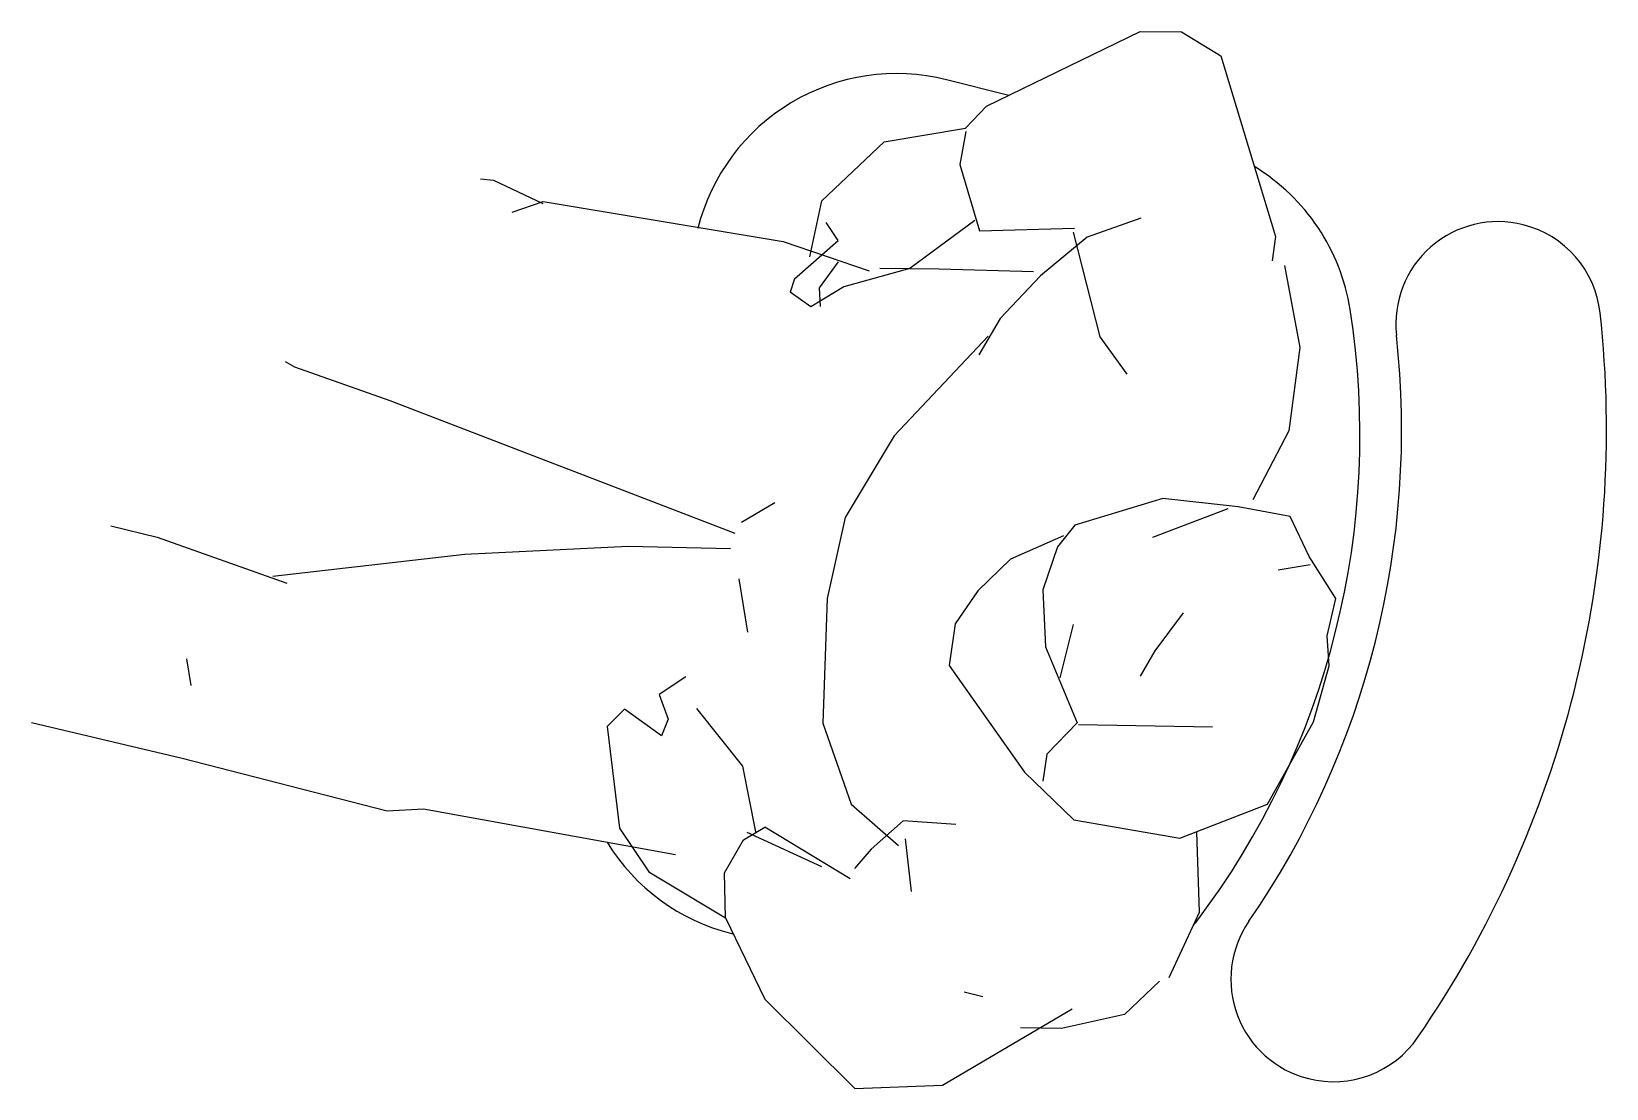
# Model space of a CAD drawing. Extents: x 9.772 to 10.541, y 14.364 to 14.88.
import ezdxf

# ---------------------------------------------------------------- set-up
doc = ezdxf.new("R2010")
doc.units = 0
doc.header["$MEASUREMENT"] = 0
doc.layers.get('0').update_dxf_attribs({"linetype": 'CONTINUOUS'})

msp = doc.modelspace()

# ---------------------------------------------------------------- linework, layer by layer
for p, q in [((10.23786, 14.84355), (10.31281, 14.88006)), ((10.31281, 14.88006), (10.33304, 14.87992)), ((10.33304, 14.87992), (10.35235, 14.86816)), ((10.35235, 14.86816), (10.379, 14.77986)), ((10.24874, 14.84884), (10.21833, 14.85649)), ((10.22757, 14.83277), (10.23786, 14.84355)), ((10.18789, 14.8262), (10.22757, 14.83277)), ((10.15752, 14.7973), (10.18789, 14.8262)), ((10.2278, 14.83127), (10.22485, 14.8151)), ((10.22485, 14.8151), (10.23442, 14.78275)), ((9.99081, 14.80805), (9.99721, 14.80741)), ((9.99721, 14.80741), (10.02119, 14.79599)), ((10.00628, 14.79177), (10.02142, 14.79701)), ((10.02142, 14.79701), (10.13858, 14.77744)), ((10.15159, 14.76993), (10.15752, 14.7973)), ((10.16549, 14.77791), (10.15956, 14.7867)), ((10.23211, 14.78768), (10.20042, 14.76425)), ((10.31315, 14.78885), (10.28708, 14.77959)), ((10.23442, 14.78275), (10.28078, 14.78407)), ((10.28708, 14.77959), (10.26423, 14.76065)), ((10.28022, 14.78211), (10.29327, 14.73089)), ((10.379, 14.77986), (10.37732, 14.7681)), ((10.49987, 14.78569), (10.49995, 14.78567)), ((10.13858, 14.77744), (10.18055, 14.76311)), ((10.14421, 14.75932), (10.16549, 14.77791)), ((10.16541, 14.76754), (10.15625, 14.75492)), ((10.20042, 14.76425), (10.16821, 14.75532)), ((10.18586, 14.76443), (10.21482, 14.7641)), ((10.21482, 14.7641), (10.26078, 14.76285)), ((10.38328, 14.76575), (10.3908, 14.72566)), ((10.14421, 14.75932), (10.14195, 14.75275)), ((10.26423, 14.76065), (10.24458, 14.73993)), ((10.15212, 14.74559), (10.14195, 14.75275)), ((10.16821, 14.75532), (10.15212, 14.74559)), ((10.15625, 14.75492), (10.15665, 14.74583)), ((10.24458, 14.73993), (10.23418, 14.72216)), ((10.2387, 14.7312), (10.19278, 14.68261)), ((10.29327, 14.73089), (10.30639, 14.71273)), ((10.3908, 14.72566), (10.38542, 14.68499)), ((9.90022, 14.71605), (9.89567, 14.71871)), ((9.94675, 14.69962), (9.90022, 14.71605)), ((10.11517, 14.63487), (9.94675, 14.69962)), ((10.19278, 14.68261), (10.16888, 14.64276)), ((10.38542, 14.68499), (10.36789, 14.65125)), ((10.11819, 14.64041), (10.13458, 14.6501)), ((10.32398, 14.65204), (10.28095, 14.63902)), ((10.36068, 14.64784), (10.32398, 14.65204)), ((10.16888, 14.64276), (10.16008, 14.60314)), ((10.31903, 14.63311), (10.35591, 14.64711)), ((10.38618, 14.64325), (10.36068, 14.64784)), ((10.39545, 14.62363), (10.38618, 14.64325)), ((9.81039, 14.63863), (9.83306, 14.63311)), ((9.83306, 14.63311), (9.89625, 14.61063)), ((10.27542, 14.63383), (10.24964, 14.62232)), ((10.28095, 14.63902), (10.27249, 14.62836)), ((9.98319, 14.62486), (10.06289, 14.62867)), ((10.06289, 14.62867), (10.11283, 14.62761)), ((10.27249, 14.62836), (10.26532, 14.60737)), ((9.88939, 14.61402), (9.98319, 14.62486)), ((10.24964, 14.62232), (10.23367, 14.60687)), ((10.39594, 14.61959), (10.38034, 14.61695)), ((10.40847, 14.60318), (10.39545, 14.62363)), ((10.1213, 14.58667), (10.11704, 14.6127)), ((10.16008, 14.60314), (10.15804, 14.54231)), ((10.23367, 14.60687), (10.22255, 14.5907)), ((10.26532, 14.60737), (10.26665, 14.57948)), ((10.40426, 14.58487), (10.40847, 14.60318)), ((10.3339, 14.59607), (10.32001, 14.57766)), ((10.22255, 14.5907), (10.21968, 14.57042)), ((10.2802, 14.59045), (10.27361, 14.56444)), ((10.26665, 14.57948), (10.28206, 14.54236)), ((10.40509, 14.57024), (10.40426, 14.58487)), ((9.84958, 14.56063), (9.84745, 14.57365)), ((10.32001, 14.57766), (10.31285, 14.56522)), ((10.09116, 14.56494), (10.07801, 14.55621)), ((10.21968, 14.57042), (10.2564, 14.51827)), ((10.39758, 14.54287), (10.40509, 14.57024)), ((10.07801, 14.55621), (10.08253, 14.54422)), ((10.06114, 14.54904), (10.05275, 14.54061)), ((10.07918, 14.53607), (10.06114, 14.54904)), ((10.1189, 14.52123), (10.09649, 14.54944)), ((9.84526, 14.52503), (9.77163, 14.54242)), ((10.05275, 14.54061), (10.05874, 14.49099)), ((10.08253, 14.54422), (10.07918, 14.53607)), ((10.15804, 14.54231), (10.17182, 14.50269)), ((10.28206, 14.54236), (10.26727, 14.52714)), ((10.28275, 14.54168), (10.34821, 14.54048)), ((10.37505, 14.50272), (10.39758, 14.54287)), ((9.94526, 14.49924), (9.84526, 14.52503)), ((10.26727, 14.52714), (10.26537, 14.51396)), ((10.12528, 14.4892), (10.1189, 14.52123)), ((10.2564, 14.51827), (10.28051, 14.49504)), ((10.17182, 14.50269), (10.19494, 14.4825)), ((10.33228, 14.48605), (10.37505, 14.50272)), ((9.96306, 14.50031), (9.94526, 14.49924)), ((10.08606, 14.47801), (9.96306, 14.50031)), ((10.1972, 14.4945), (10.1815, 14.48066)), ((10.22297, 14.4927), (10.1972, 14.4945)), ((10.28051, 14.49504), (10.33228, 14.48605)), ((10.05874, 14.49099), (10.07299, 14.4697)), ((10.1193, 14.48535), (10.12972, 14.49146)), ((10.15752, 14.47217), (10.12108, 14.48887)), ((10.17125, 14.46628), (10.12972, 14.49146)), ((10.34181, 14.44989), (10.34051, 14.48924)), ((10.10989, 14.46914), (10.1193, 14.48535)), ((10.1815, 14.48066), (10.17348, 14.47125)), ((10.19816, 14.48573), (10.20105, 14.46)), ((10.07299, 14.4697), (10.11037, 14.44723)), ((10.11037, 14.44723), (10.10989, 14.46914)), ((10.327, 14.41807), (10.34181, 14.44989)), ((10.11037, 14.44723), (10.12965, 14.4074)), ((10.11421, 14.43929), (10.11345, 14.43948)), ((10.23615, 14.40862), (10.22693, 14.41094)), ((10.32227, 14.41623), (10.30526, 14.39992)), ((10.12965, 14.4074), (10.17355, 14.36383)), ((10.21634, 14.36551), (10.27967, 14.40272)), ((10.30526, 14.39992), (10.27455, 14.39309)), ((10.27455, 14.39309), (10.25451, 14.39343)), ((10.17355, 14.36383), (10.21634, 14.36551)), ((10.39499, 14.36867), (10.39507, 14.36865))]:
    msp.add_line(p, q)
for centre, radius, start, end in [((10.19394, 14.75951), 0.1, 75.88305, 165.88305), ((10.31663, 14.72866), 0.1, 8.96331, 58.63571), ((10.48768, 14.7372), 0.05, 75.88305, 186.28339), ((10.48775, 14.73718), 0.05, 6.2298, 75.88305), ((10.02686, 14.68295), 0.39335, 322.8028, 8.96331), ((10.01601, 14.68568), 0.52455, 325.53631, 6.2298), ((10.01717, 14.68539), 0.42335, 325.48272, 6.28339), ((10.13784, 14.53646), 0.1, 211.59885, 255.88305), ((10.26054, 14.5056), 0.1, 321.43395, 322.8028), ((10.40719, 14.41716), 0.05, 145.48272, 255.88305), ((10.40726, 14.41714), 0.05, 255.88305, 325.53631)]:
    msp.add_arc(centre, radius, start, end)

doc.saveas('drawing.dxf')
